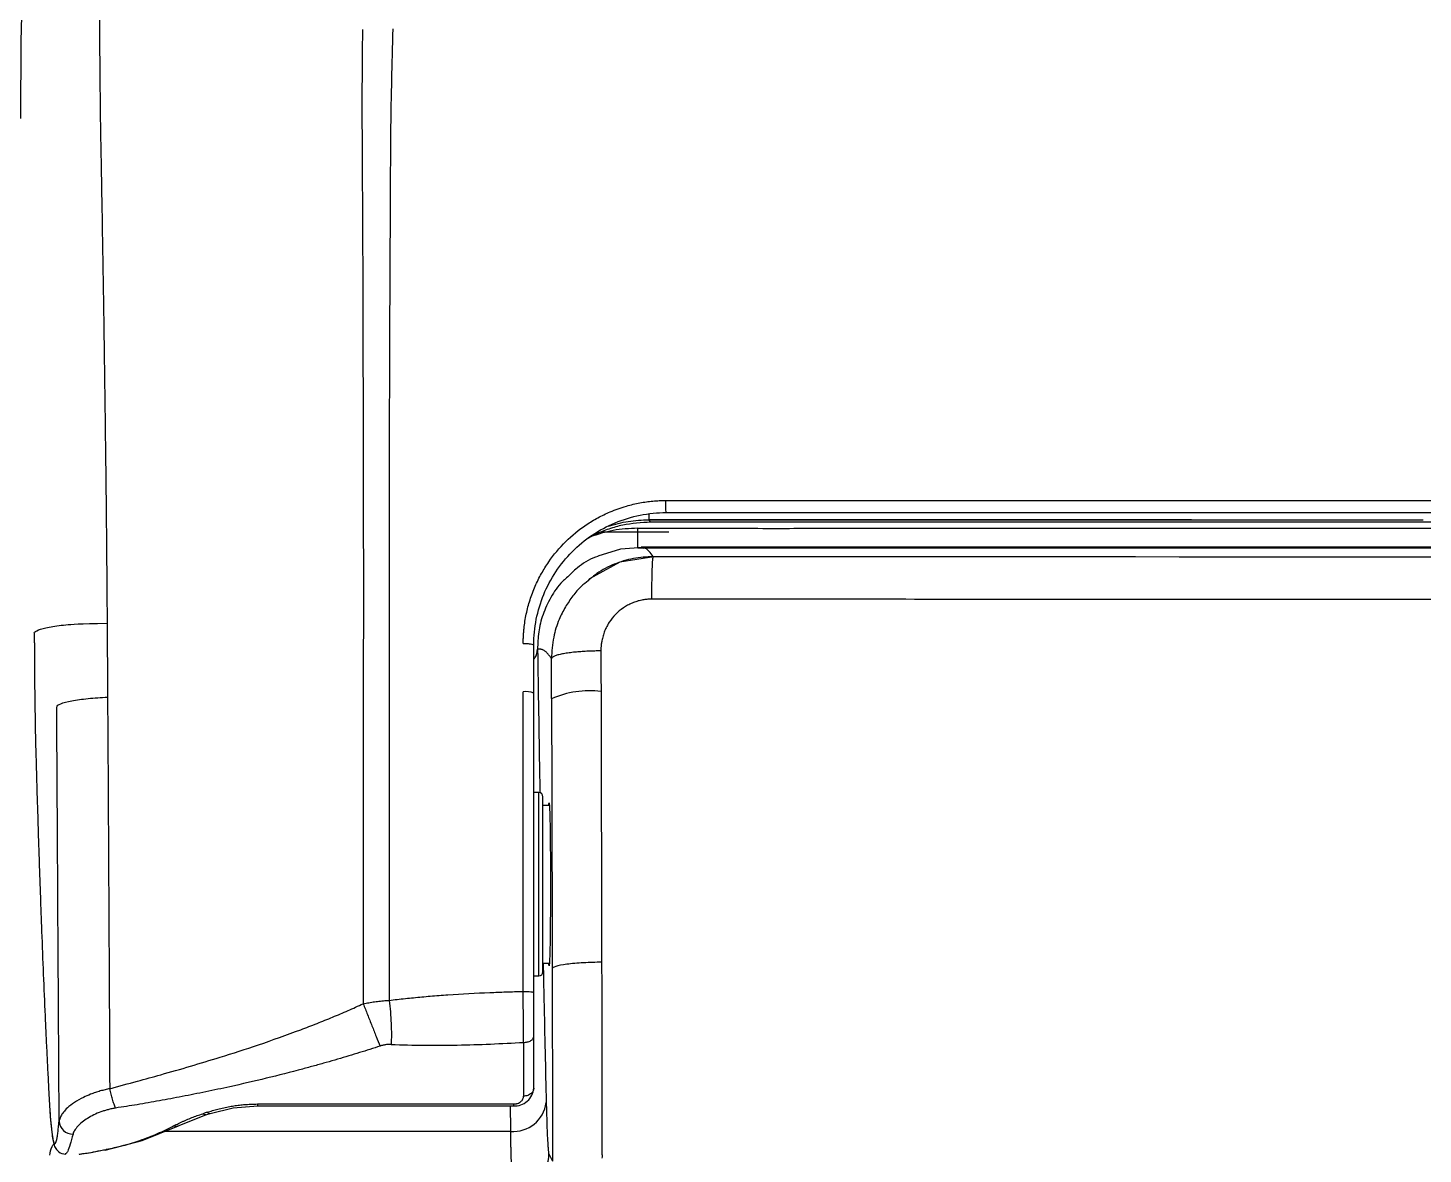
# Model space of a CAD drawing. Header units: inches. Extents: x 5877 to 13759, y 12099 to 29642.
# Drawn here: x 8019.5 to 8156.4, y 21762.9 to 21873.5 of the extents above; entities that cross this region are included whole.
import ezdxf

# ---------------------------------------------------------------- set-up
doc = ezdxf.new("R2010")
doc.units = ezdxf.units.IN
doc.header["$MEASUREMENT"] = 0
doc.layers.add('A-FUR2', color=6, linetype='Continuous')

msp = doc.modelspace()

# ---------------------------------------------------------------- linework, layer by layer
at = {"layer": 'A-FUR2', "color": 0}
for p, q in [((8080.43, 21825.23), (8088.54, 21825.23)), ((8080.62, 21824.98), (8080.43, 21825.22)), ((8356.64, 21824.98), (8080.62, 21824.98)), ((8088.54, 21825.23), (8095.78, 21825.23)), ((8095.78, 21825.23), (8102.17, 21825.23)), ((8102.17, 21825.23), (8107.7, 21825.23)), ((8107.7, 21825.23), (8112.37, 21825.23)), ((8112.37, 21825.23), (8116.26, 21825.23)), ((8116.26, 21825.23), (8120.03, 21825.23)), ((8120.03, 21825.23), (8124.51, 21825.23)), ((8124.51, 21825.23), (8129.05, 21825.23)), ((8129.05, 21825.23), (8133.7, 21825.23)), ((8133.7, 21825.23), (8139.09, 21825.22)), ((8139.09, 21825.22), (8142.02, 21825.22)), ((8082.38, 21823.99), (8075.75, 21823.99)), ((8077.64, 21822.32), (8075.43, 21821.63)), ((8080.93, 21821.57), (8077.59, 21821.05)), ((8079.87, 21822.48), (8077.64, 21822.32)), ((8357.59, 21822.52), (8079.67, 21822.52)), ((8077.59, 21821.05), (8074.61, 21819.4)), ((8074.61, 21819.4), (8074.45, 21819.23)), ((8068.1, 21778.9), (8068.1, 21808.33)), ((8069.63, 21798.42), (8069.13, 21798.42)), ((8069.63, 21780.42), (8069.63, 21798.42)), ((8070.65, 21797.17), (8070.03, 21797.17)), ((8070.03, 21781.67), (8070.65, 21781.67)), ((8069.13, 21780.42), (8069.63, 21780.42)), ((8068.13, 21773.89), (8068.13, 21768.62)), ((8021.51, 21768.83), (8021.65, 21766.6)), ((8021.65, 21766.6), (8021.8, 21765.08)), ((8034.21, 21765.69), (8036.94, 21766.78)), ((8036.92, 21766.78), (8037.36, 21766.92)), ((8037.34, 21766.91), (8039.6, 21767.46)), ((8039.6, 21767.46), (8042.02, 21767.65)), ((8041.98, 21767.65), (8067.13, 21767.65)), ((8041.99, 21767.84), (8067.13, 21767.84)), ((8030.68, 21764.24), (8034.25, 21765.71)), ((8021.8, 21765.08), (8021.93, 21764.19)), ((8021.93, 21764.19), (8022.07, 21763.68)), ((8027.03, 21763.32), (8030.68, 21764.24)), ((8066.86, 21765.15), (8032.89, 21765.15)), ((8022.07, 21763.68), (8022.25, 21763.36)), ((8022.25, 21763.36), (8022.48, 21763.14)), ((8022.48, 21763.14), (8022.62, 21763.05)), ((8022.62, 21763.05), (8022.79, 21762.98)), ((8022.79, 21762.98), (8023.17, 21762.92)), ((8024.85, 21762.98), (8025.68, 21763.08)), ((8025.68, 21763.08), (8026.75, 21763.3)), ((8070.61, 21762.93), (8070.97, 21762.22))]:
    msp.add_line(p, q, dxfattribs=at)
for centre, radius, start, end in [((8697.61, 21863.15), 678.89, 173.05905, 179.87565), ((8068.36, 21806.4), 1.95, 66.6923, 97.595), ((8074.62, 21799.01), 9.41, 83.216, 113.436), ((8069.63, 21798.02), 0.4, 0, 90), ((8069.63, 21780.82), 0.4, 270, 0), ((8067.25, 21769.53), 1.88, 266.2637, 356.5599), ((8067.12, 21768.4), 3.26, 265.3002, 352.6543), ((8023.89, 21766.24), 1.37, 184.4172, 269.9158), ((8067.11, 21762.94), 3.5, 270.0277, 359.9462)]:
    msp.add_arc(centre, radius, start, end, dxfattribs=at)
for points, knots in [([(8026.49, 21876.77), (8026.49, 21876.43, 0), (8026.49, 21875.69, 0), (8026.49, 21874.47, 0), (8026.5, 21872.84, 0), (8026.5, 21871.11, 0), (8026.52, 21868.98, 0), (8026.54, 21866.72, 0), (8026.57, 21864.11, 0), (8026.6, 21862.38, 0), (8026.62, 21861.51, 0)], [0, 0, 0, 0, 0.066399, 0.146847, 0.241592, 0.389763, 0.488392, 0.661022, 0.832112, 1, 1, 1, 1]), ([(8052.31, 21873.35), (8052.3, 21872.81, 0), (8052.29, 21871.72, 0), (8052.28, 21870.03, 0), (8052.26, 21868.24, 0), (8052.26, 21866.13, 0), (8052.26, 21863.83, 0), (8052.27, 21861.51, 0), (8052.28, 21860.08, 0), (8052.28, 21859.42, 0)], [0, 0, 0, 0, 0.115256, 0.237136, 0.365639, 0.500714, 0.692783, 0.85922, 1, 1, 1, 1]), ([(8055.28, 21873.44), (8055.27, 21872.86, 0), (8055.24, 21871.71, 0), (8055.18, 21869.4, 0), (8055.11, 21866.51, 0), (8055.07, 21863.7, 0), (8055.05, 21861.37, 0), (8055.05, 21860.21, 0), (8055.04, 21859.53, 0)], [0, 0, 0, 0, 0.1251634, 0.2502148, 0.500072, 0.7498912, 0.8554943, 1, 1, 1, 1]), ([(8026.62, 21861.51), (8026.63, 21860.94, 0), (8026.65, 21859.8, 0), (8026.72, 21856, 0), (8026.75, 21854.33, 0), (8026.77, 21852.7, 0), (8026.8, 21851.09, 0), (8026.83, 21849.51, 0), (8026.85, 21847.96, 0), (8026.88, 21846.43, 0), (8026.9, 21844.94, 0), (8026.92, 21843.47, 0), (8026.94, 21842.03, 0), (8026.96, 21840.62, 0), (8026.98, 21839.24, 0), (8027, 21837.88, 0), (8027.02, 21836.55, 0), (8027.03, 21835.24, 0), (8027.06, 21833.3, 0), (8027.09, 21830.7, 0), (8027.13, 21827.44, 0), (8027.16, 21824.18, 0), (8027.19, 21820.92, 0), (8027.22, 21817.65, 0), (8027.24, 21814.38, 0), (8027.26, 21811.09, 0), (8027.28, 21808.9, 0), (8027.28, 21807.8, 0)], [0, 0, 0, 0, 0.034257, 0.067836, 0.100753, 0.133019, 0.16465, 0.195657, 0.226052, 0.255845, 0.285046, 0.313665, 0.341711, 0.369191, 0.396114, 0.422486, 0.448313, 0.473602, 0.498358, 0.561362, 0.624176, 0.686853, 0.749446, 0.812006, 0.874584, 0.937232, 1, 1, 1, 1]), ([(8052.28, 21859.42), (8052.31, 21855.22, 0), (8052.33, 21851, 0), (8052.36, 21842.54, 0), (8052.36, 21838.28, 0), (8052.38, 21829.75, 0), (8052.39, 21825.46, 0), (8052.4, 21816.87, 0), (8052.39, 21812.57, 0), (8052.39, 21808.24, 0)], [0, 0, 0, 0, 0.25, 0.25, 0.5, 0.5, 0.75, 0.75, 1, 1, 1, 1]), ([(8055.04, 21859.53), (8055.04, 21858.91, 0), (8055.03, 21857.49, 0), (8055.02, 21855.09, 0), (8055.01, 21852.17, 0), (8054.99, 21849.22, 0), (8054.98, 21846.56, 0), (8054.97, 21843.72, 0), (8054.96, 21840.7, 0), (8054.94, 21835.95, 0), (8054.94, 21831.53, 0), (8054.93, 21826.7, 0), (8054.93, 21823.15, 0), (8054.93, 21819.3, 0), (8054.92, 21815.5, 0), (8054.92, 21811.77, 0), (8054.92, 21809.33, 0), (8054.92, 21808.27, 0)], [0, 0, 0, 0, 0.0371371, 0.0845204, 0.1421498, 0.2100253, 0.2588964, 0.2985538, 0.377454, 0.4361653, 0.5771378, 0.6356695, 0.7181139, 0.783845, 0.85908, 0.9386751, 1, 1, 1, 1]), ([(8068.1, 21813.07), (8068.1, 21813.2, 0), (8068.1, 21813.44, 0), (8068.11, 21813.81, 0), (8068.14, 21814.17, 0), (8068.18, 21814.66, 0), (8068.26, 21815.25, 0), (8068.43, 21816.19, 0), (8068.74, 21817.35, 0), (8069.24, 21818.68, 0), (8069.86, 21819.93, 0), (8070.8, 21821.44, 0), (8072.21, 21823.12, 0), (8073.91, 21824.52, 0), (8075.41, 21825.43, 0), (8076.47, 21825.94, 0), (8077.41, 21826.3, 0), (8078.17, 21826.55, 0), (8078.88, 21826.74, 0), (8079.54, 21826.88, 0), (8080.18, 21826.98, 0), (8080.82, 21827.05, 0), (8081.46, 21827.1, 0), (8081.88, 21827.11, 0), (8082.1, 21827.11, 0)], [0, 0, 0, 0, 0.016779, 0.0335448, 0.0503087, 0.0670817, 0.1002092, 0.1329445, 0.1980347, 0.2639917, 0.327346, 0.3884425, 0.5071814, 0.6249355, 0.6852107, 0.7459184, 0.7842405, 0.8224857, 0.8535738, 0.8842677, 0.91303, 0.9418636, 0.9708325, 1, 1, 1, 1]), ([(8082.1, 21827.11), (8084.48, 21827.11, 0), (8089.25, 21827.11, 0), (8096.41, 21827.11, 0), (8103.57, 21827.11, 0), (8110.73, 21827.11, 0), (8117.9, 21827.11, 0), (8125.07, 21827.11, 0), (8132.25, 21827.11, 0), (8139.42, 21827.11, 0), (8146.61, 21827.11, 0), (8153.79, 21827.11, 0), (8160.98, 21827.11, 0), (8168.18, 21827.11, 0), (8175.37, 21827.11, 0), (8182.57, 21827.11, 0), (8189.78, 21827.11, 0), (8196.98, 21827.11, 0), (8204.2, 21827.11, 0), (8211.41, 21827.11, 0), (8220.79, 21827.11, 0), (8232.33, 21827.11, 0), (8246.03, 21827.11, 0), (8259.72, 21827.11, 0), (8273.39, 21827.11, 0), (8287.05, 21827.11, 0), (8300.7, 21827.11, 0), (8314.33, 21827.11, 0), (8327.95, 21827.11, 0), (8341.56, 21827.11, 0), (8350.62, 21827.11, 0), (8355.15, 21827.11, 0)], [0, 0, 0, 0, 0.0262, 0.052412, 0.078638, 0.104876, 0.131127, 0.157392, 0.183669, 0.209959, 0.236261, 0.262577, 0.288906, 0.315247, 0.341602, 0.367969, 0.394349, 0.420742, 0.447148, 0.473567, 0.499999, 0.550207, 0.600369, 0.650485, 0.700554, 0.750577, 0.800554, 0.850485, 0.900369, 0.950208, 1, 1, 1, 1]), ([(8082.13, 21825.92), (8082.12, 21825.92, 0), (8082.12, 21825.96, 0), (8082.11, 21826.09, 0), (8082.11, 21826.19, 0), (8082.1, 21826.38, 0), (8082.1, 21826.5, 0), (8082.1, 21826.79, 0), (8082.1, 21826.95, 0), (8082.1, 21827.11, 0)], [0, 0, 0, 0, 0.25, 0.25, 0.5, 0.5, 0.75, 0.75, 1, 1, 1, 1]), ([(8069.13, 21812.92), (8069.13, 21813.76, 0), (8069.21, 21814.61, 0), (8069.54, 21816.27, 0), (8069.78, 21817.08, 0), (8070.75, 21819.43, 0), (8071.7, 21820.87, 0), (8074.1, 21823.29, 0), (8075.54, 21824.26, 0), (8077.91, 21825.25, 0), (8078.73, 21825.5, 0), (8080.41, 21825.83, 0), (8081.27, 21825.92, 0), (8082.13, 21825.92, 0)], [0, 0, 0, 0, 0.125, 0.125, 0.25, 0.25, 0.5, 0.5, 0.75, 0.75, 0.875, 0.875, 1, 1, 1, 1]), ([(8080.44, 21825.75), (8080.44, 21825.7, 0), (8080.43, 21825.5, 0), (8080.43, 21825.29, 0), (8080.43, 21825.25, 0), (8080.43, 21825.22, 0)], [0, 0, 0, 0, 0.143743, 0.570468, 1, 1, 1, 1]), ([(8080.62, 21824.98), (8079.69, 21824.92, 0), (8078.27, 21824.84, 0), (8076.49, 21824.32, 0), (8075.28, 21823.84, 0), (8074.58, 21823.45, 0), (8074.28, 21823.28, 0)], [0, 0, 0, 0, 0.4068771, 0.6172451, 0.8339131, 1, 1, 1, 1]), ([(8079.33, 21824.38), (8078.52, 21824.34, 0), (8076.91, 21824.27, 0), (8075.41, 21823.78, 0), (8074.67, 21823.54, 0)], [0, 0, 0, 0, 0.502872, 1, 1, 1, 1]), ([(8076.46, 21824.59), (8077.1, 21824.77, 0), (8078.36, 21825.13, 0), (8079.74, 21825.19, 0), (8080.43, 21825.22, 0)], [0, 0, 0, 0, 0.506638, 1, 1, 1, 1]), ([(8079.33, 21824.38), (8079.72, 21824.38, 0), (8080.58, 21824.39, 0), (8081.97, 21824.39, 0), (8083.56, 21824.39, 0), (8085.45, 21824.39, 0), (8088.16, 21824.38, 0), (8092.61, 21824.37, 0), (8098.62, 21824.38, 0), (8111.78, 21824.38, 0), (8125.64, 21824.38, 0), (8153.11, 21824.38, 0), (8188.04, 21824.38, 0), (8232.16, 21824.38, 0), (8272.54, 21824.38, 0), (8301.49, 21824.38, 0), (8322.74, 21824.38, 0), (8333.69, 21824.38, 0), (8342.03, 21824.38, 0), (8346.67, 21824.38, 0), (8350.33, 21824.38, 0), (8353.04, 21824.39, 0), (8355.62, 21824.39, 0), (8357.25, 21824.39, 0), (8357.93, 21824.38, 0)], [0, 0, 0, 0, 0.004277, 0.00926, 0.014948, 0.021342, 0.029684, 0.04411, 0.069247, 0.094386, 0.185853, 0.218476, 0.390216, 0.561956, 0.693497, 0.825038, 0.87369, 0.922341, 0.942955, 0.963568, 0.972218, 0.982372, 0.992751, 1, 1, 1, 1]), ([(8079.33, 21822.44), (8079.33, 21822.44, 0), (8079.33, 21822.44, 0), (8079.33, 21822.45, 0), (8079.33, 21822.48, 0), (8079.33, 21822.51, 0), (8079.33, 21822.56, 0), (8079.33, 21822.61, 0), (8079.33, 21822.68, 0), (8079.33, 21822.76, 0), (8079.33, 21822.84, 0), (8079.33, 21822.94, 0), (8079.33, 21823.05, 0), (8079.33, 21823.17, 0), (8079.33, 21823.29, 0), (8079.33, 21823.43, 0), (8079.33, 21823.57, 0), (8079.33, 21823.72, 0), (8079.33, 21823.87, 0), (8079.33, 21824.04, 0), (8079.33, 21824.21, 0), (8079.33, 21824.32, 0), (8079.33, 21824.38, 0)], [0, 0, 0, 0, 0.048465, 0.097392, 0.146738, 0.196457, 0.2465, 0.296818, 0.347359, 0.398069, 0.448894, 0.49978, 0.55067, 0.601509, 0.652242, 0.702815, 0.753174, 0.803266, 0.853043, 0.902454, 0.951455, 1, 1, 1, 1]), ([(8080.43, 21825.22), (8081.74, 21825.22, 0), (8084.79, 21825.22, 0), (8090.94, 21825.22, 0), (8102.05, 21825.22, 0), (8117.8, 21825.21, 0), (8133.72, 21825.21, 0), (8145.1, 21825.2, 0), (8151.63, 21825.2, 0), (8154.91, 21825.2, 0), (8156.45, 21825.2, 0)], [0, 0, 0, 0, 0.051755, 0.120639, 0.242509, 0.489917, 0.742367, 0.870539, 0.939121, 1, 1, 1, 1]), ([(8075.44, 21821.62), (8075.35, 21821.6, 0), (8074.57, 21821.35, 0), (8073.48, 21820.62, 0), (8072.68, 21819.84, 0), (8072.33, 21819.5, 0)], [0, 0, 0, 0, 0.063528, 0.593535, 1, 1, 1, 1]), ([(8080.85, 21821.59), (8080.2, 21821.56, 0), (8078.89, 21821.49, 0), (8077.02, 21820.89, 0), (8075.51, 21820.14, 0), (8074.75, 21819.47, 0), (8074.47, 21819.22, 0)], [0, 0, 0, 0, 0.280972, 0.562701, 0.839099, 1, 1, 1, 1]), ([(8080.85, 21821.59), (8080.6, 21821.96, 0), (8080.27, 21822.44, 0), (8079.94, 21822.42, 0), (8079.87, 21822.41, 0)], [0, 0, 0, 0, 0.778923, 1, 1, 1, 1]), ([(8080.71, 21817.42), (8080.72, 21817.95, 0), (8080.73, 21819.05, 0), (8080.76, 21820.41, 0), (8080.8, 21821.32, 0), (8080.83, 21821.46, 0), (8080.84, 21821.52, 0)], [0, 0, 0, 0, 0.252028, 0.523317, 0.798546, 1, 1, 1, 1]), ([(8072.33, 21819.5), (8072.2, 21819.39, 0), (8071.55, 21818.82, 0), (8070.76, 21817.58, 0), (8069.97, 21815.89, 0), (8069.55, 21814.18, 0), (8069.52, 21813.06, 0), (8069.5, 21812.5, 0)], [0, 0, 0, 0, 0.057482, 0.28479, 0.518682, 0.758029, 1, 1, 1, 1]), ([(8074.47, 21819.22), (8074.24, 21819.05, 0), (8073.68, 21818.61, 0), (8072.94, 21817.73, 0), (8072.2, 21816.65, 0), (8071.53, 21815.3, 0), (8070.98, 21813.61, 0), (8070.91, 21812.29, 0), (8070.86, 21811.58, 0)], [0, 0, 0, 0, 0.099824, 0.242002, 0.391807, 0.549224, 0.756138, 1, 1, 1, 1]), ([(8080.71, 21817.42), (8080.65, 21817.42, 0), (8080.51, 21817.42, 0), (8080.32, 21817.41, 0), (8080.12, 21817.39, 0), (8079.92, 21817.36, 0), (8079.63, 21817.31, 0), (8079.25, 21817.21, 0), (8078.79, 21817.04, 0), (8078.34, 21816.82, 0), (8077.78, 21816.48, 0), (8077.14, 21815.95, 0), (8076.62, 21815.3, 0), (8076.29, 21814.73, 0), (8076.08, 21814.28, 0), (8075.92, 21813.81, 0), (8075.82, 21813.38, 0), (8075.76, 21813, 0), (8075.72, 21812.67, 0), (8075.72, 21812.45, 0), (8075.72, 21812.34, 0)], [0, 0, 0, 0, 0.024948, 0.049791, 0.07457, 0.099325, 0.124097, 0.186083, 0.248228, 0.310324, 0.372605, 0.4972, 0.622232, 0.684939, 0.747839, 0.81074, 0.873794, 0.915845, 0.957857, 1, 1, 1, 1]), ([(8356.54, 21817.42), (8354.13, 21817.42, 0), (8349.3, 21817.42, 0), (8342.06, 21817.41, 0), (8334.82, 21817.4, 0), (8327.58, 21817.4, 0), (8320.33, 21817.39, 0), (8313.08, 21817.39, 0), (8305.83, 21817.39, 0), (8298.57, 21817.38, 0), (8291.32, 21817.38, 0), (8284.06, 21817.38, 0), (8276.8, 21817.37, 0), (8269.53, 21817.37, 0), (8262.27, 21817.37, 0), (8255, 21817.37, 0), (8247.73, 21817.37, 0), (8240.46, 21817.36, 0), (8233.18, 21817.36, 0), (8225.91, 21817.36, 0), (8216.44, 21817.36, 0), (8204.8, 21817.36, 0), (8190.98, 21817.37, 0), (8177.17, 21817.37, 0), (8163.37, 21817.37, 0), (8149.57, 21817.38, 0), (8135.78, 21817.38, 0), (8122, 21817.39, 0), (8108.23, 21817.4, 0), (8094.47, 21817.41, 0), (8085.3, 21817.42, 0), (8080.71, 21817.42, 0)], [0, 0, 0, 0, 0.026247, 0.052502, 0.078764, 0.105034, 0.131312, 0.157597, 0.18389, 0.210191, 0.236499, 0.262814, 0.289138, 0.315469, 0.341808, 0.368154, 0.394508, 0.420869, 0.447239, 0.473616, 0.5, 0.550122, 0.600218, 0.650286, 0.700326, 0.75034, 0.800326, 0.850285, 0.900217, 0.950122, 1, 1, 1, 1]), ([(8020.08, 21814.1), (8020.11, 21814.19, 0), (8020.24, 21814.3, 0), (8020.73, 21814.49, 0), (8021.1, 21814.59, 0), (8022.01, 21814.76, 0), (8022.57, 21814.84, 0), (8023.78, 21814.96, 0), (8024.43, 21815.01, 0), (8027.24, 21815.06, 0)], [0, 0, 0, 0, 0.25, 0.25, 0.5, 0.5, 0.75, 0.75, 1, 1, 1, 1]), ([(8020.08, 21814.1), (8020.08, 21813.96, 0), (8020.08, 21813.7, 0), (8020.09, 21813.29, 0), (8020.09, 21812.9, 0), (8020.09, 21812.5, 0), (8020.09, 21812.1, 0), (8020.09, 21811.71, 0), (8020.1, 21811.31, 0), (8020.1, 21810.53, 0), (8020.11, 21809.37, 0), (8020.13, 21807.88, 0), (8020.15, 21806.44, 0), (8020.17, 21805.29, 0), (8020.18, 21804.42, 0), (8020.2, 21803.78, 0), (8020.21, 21803.17, 0), (8020.22, 21802.78, 0), (8020.23, 21802.58, 0)], [0, 0, 0, 0, 0.0313114, 0.0625792, 0.0938174, 0.1250403, 0.1562618, 0.1874961, 0.2187574, 0.2500598, 0.3750944, 0.5001646, 0.6253263, 0.7505442, 0.8129374, 0.8752363, 0.9375532, 1, 1, 1, 1]), ([(8068.1, 21813.07), (8068.24, 21813.07, 0), (8068.38, 21813.07, 0), (8068.57, 21813.06, 0), (8068.62, 21813.05, 0), (8068.72, 21813.04, 0), (8068.77, 21813.04, 0), (8068.9, 21813.02, 0), (8068.98, 21813, 0), (8069.09, 21812.96, 0), (8069.13, 21812.94, 0), (8069.13, 21812.92, 0)], [0, 0, 0, 0, 0.25, 0.25, 0.375, 0.375, 0.5, 0.5, 0.75, 0.75, 1, 1, 1, 1]), ([(8069.13, 21811.51), (8069.17, 21811.56, 0), (8069.42, 21811.86, 0), (8069.47, 21812.21, 0), (8069.5, 21812.5, 0)], [0, 0, 0, 0, 0.161156, 1, 1, 1, 1]), ([(8070.86, 21811.58), (8070.83, 21811.63, 0), (8070.77, 21811.72, 0), (8070.68, 21811.84, 0), (8070.59, 21811.96, 0), (8070.5, 21812.06, 0), (8070.41, 21812.16, 0), (8070.32, 21812.24, 0), (8070.23, 21812.31, 0), (8070.14, 21812.37, 0), (8070.05, 21812.43, 0), (8069.96, 21812.46, 0), (8069.87, 21812.49, 0), (8069.78, 21812.51, 0), (8069.68, 21812.52, 0), (8069.59, 21812.52, 0), (8069.53, 21812.5, 0), (8069.5, 21812.5, 0)], [0, 0, 0, 0, 0.066671, 0.13334, 0.200008, 0.266674, 0.333339, 0.400004, 0.466668, 0.533332, 0.599996, 0.666661, 0.733326, 0.799992, 0.86666, 0.933329, 1, 1, 1, 1]), ([(8069.5, 21812.5), (8069.57, 21808.36, 0), (8069.64, 21803.54, 0), (8069.72, 21799.1, 0), (8069.73, 21798.47, 0)], [0, 0, 0, 0, 0.858549, 1, 1, 1, 1]), ([(8075.72, 21812.34), (8075.64, 21812.34, 0), (8075.49, 21812.33, 0), (8075.24, 21812.33, 0), (8074.99, 21812.32, 0), (8074.73, 21812.31, 0), (8074.46, 21812.3, 0), (8074.18, 21812.29, 0), (8073.89, 21812.27, 0), (8073.6, 21812.25, 0), (8073.31, 21812.22, 0), (8073.01, 21812.2, 0), (8072.73, 21812.16, 0), (8072.45, 21812.12, 0), (8072.18, 21812.08, 0), (8071.93, 21812.04, 0), (8071.7, 21811.99, 0), (8071.49, 21811.94, 0), (8071.31, 21811.88, 0), (8071.15, 21811.82, 0), (8071.03, 21811.76, 0), (8070.94, 21811.7, 0), (8070.88, 21811.64, 0), (8070.87, 21811.6, 0), (8070.86, 21811.58, 0)], [0, 0, 0, 0, 0.030182, 0.062004, 0.095501, 0.130701, 0.167623, 0.206275, 0.246652, 0.288734, 0.332484, 0.377846, 0.424745, 0.473081, 0.522735, 0.573565, 0.62541, 0.678087, 0.731399, 0.785138, 0.839086, 0.893024, 0.946732, 1, 1, 1, 1]), ([(8070.87, 21807.65), (8070.87, 21808.31, 0), (8070.87, 21809.62, 0), (8070.87, 21810.92, 0), (8070.86, 21811.58, 0)], [0, 0, 0, 0, 0.49989, 1, 1, 1, 1]), ([(8022.29, 21806.85), (8022.32, 21806.95, 0), (8022.45, 21807.05, 0), (8022.94, 21807.25, 0), (8023.3, 21807.35, 0), (8024.22, 21807.52, 0), (8024.77, 21807.6, 0), (8025.98, 21807.72, 0), (8026.63, 21807.77, 0), (8027.28, 21807.8, 0)], [0, 0, 0, 0, 0.25, 0.25, 0.5, 0.5, 0.75, 0.75, 1, 1, 1, 1]), ([(8052.39, 21808.24), (8052.39, 21803.15, 0), (8052.39, 21798.06, 0), (8052.39, 21787.88, 0), (8052.38, 21782.78, 0), (8052.38, 21777.68, 0)], [0, 0, 0, 0, 0.5, 0.5, 1, 1, 1, 1]), ([(8054.92, 21808.27), (8054.92, 21807.31, 0), (8054.92, 21804.79, 0), (8054.92, 21799.75, 0), (8054.92, 21793.66, 0), (8054.93, 21787.28, 0), (8054.93, 21782.24, 0), (8054.93, 21779.21, 0), (8054.93, 21778.01, 0)], [0, 0, 0, 0, 0.095327, 0.249999, 0.500003, 0.700006, 0.881614, 1, 1, 1, 1]), ([(8069.13, 21778.78), (8069.13, 21783.92, 0), (8069.13, 21788.35, 0), (8069.13, 21798.63, 0), (8069.13, 21803.06, 0), (8069.13, 21808.19, 0)], [0, 0, 0, 0, 0.5, 0.5, 1, 1, 1, 1]), ([(8075.73, 21808.36), (8075.73, 21806.95, 0), (8075.74, 21804.09, 0), (8075.75, 21799.76, 0), (8075.76, 21795.36, 0), (8075.77, 21790.89, 0), (8075.78, 21786.35, 0), (8075.79, 21783.3, 0), (8075.79, 21781.76, 0)], [0, 0, 0, 0, 0.1599723, 0.3226224, 0.4879502, 0.6559557, 0.826639, 1, 1, 1, 1]), ([(8022.53, 21766.14), (8022.52, 21767.51, 0), (8022.5, 21770.26, 0), (8022.48, 21774.36, 0), (8022.46, 21778.44, 0), (8022.43, 21782.49, 0), (8022.4, 21787.44, 0), (8022.37, 21793.3, 0), (8022.33, 21800.08, 0), (8022.3, 21804.59, 0), (8022.29, 21806.85, 0)], [0, 0, 0, 0, 0.101267, 0.20194, 0.302021, 0.401509, 0.500404, 0.6669, 0.833431, 1, 1, 1, 1]), ([(8020.23, 21802.58), (8020.24, 21802.17, 0), (8020.26, 21801.34, 0), (8020.3, 21800.11, 0), (8020.33, 21798.89, 0), (8020.37, 21797.67, 0), (8020.41, 21796.47, 0), (8020.44, 21795.26, 0), (8020.48, 21794.07, 0), (8020.52, 21792.88, 0), (8020.56, 21791.7, 0), (8020.6, 21790.53, 0), (8020.64, 21789.37, 0), (8020.68, 21788.21, 0), (8020.72, 21787.06, 0), (8020.76, 21785.92, 0), (8020.84, 21783.74, 0), (8020.97, 21780.57, 0), (8021.11, 21777.19, 0), (8021.23, 21774.55, 0), (8021.33, 21772.62, 0), (8021.42, 21770.69, 0), (8021.49, 21769.43, 0), (8021.52, 21768.79, 0)], [0, 0, 0, 0, 0.033456, 0.066904, 0.100345, 0.133781, 0.167212, 0.20064, 0.234065, 0.267489, 0.300914, 0.334339, 0.367767, 0.401199, 0.434635, 0.468076, 0.501525, 0.627068, 0.752758, 0.813714, 0.875236, 0.937328, 1, 1, 1, 1]), ([(8070.03, 21780.82), (8070.03, 21780.82), (8070.03, 21781.72, 0), (8070.03, 21784.95, 0), (8070.03, 21787.14, 0), (8070.03, 21791.7, 0), (8070.03, 21793.89, 0), (8070.03, 21797.11, 0), (8070.03, 21798.02, 0), (8070.03, 21798.02, 0)], [0, 0, 0, 0, 0.25, 0.25, 0.5, 0.5, 0.75, 0.75, 1, 1, 1, 1]), ([(8070.63, 21797.42), (8070.63, 21797.42, 0), (8070.63, 21797.42, 0), (8070.64, 21797.4, 0), (8070.64, 21797.37, 0), (8070.65, 21797.33, 0), (8070.66, 21797.26, 0), (8070.67, 21797.12, 0), (8070.68, 21796.87, 0), (8070.69, 21796.53, 0), (8070.71, 21795.98, 0), (8070.73, 21795.12, 0), (8070.74, 21794.04, 0), (8070.75, 21793.1, 0), (8070.76, 21792.16, 0), (8070.77, 21790.93, 0), (8070.77, 21789.42, 0), (8070.77, 21787.91, 0), (8070.76, 21786.68, 0), (8070.75, 21785.74, 0), (8070.74, 21784.8, 0), (8070.73, 21783.72, 0), (8070.71, 21782.85, 0), (8070.69, 21782.3, 0), (8070.68, 21781.97, 0), (8070.67, 21781.72, 0), (8070.65, 21781.56, 0), (8070.64, 21781.47, 0), (8070.64, 21781.43, 0), (8070.63, 21781.42, 0), (8070.63, 21781.42, 0)], [0, 0, 0, 0, 0.01163, 0.023266, 0.034924, 0.046619, 0.058367, 0.089327, 0.120094, 0.152147, 0.184461, 0.250093, 0.315858, 0.348115, 0.380046, 0.439585, 0.500003, 0.560401, 0.61996, 0.65187, 0.684148, 0.749913, 0.815544, 0.847838, 0.879912, 0.910657, 0.941638, 0.961177, 0.980607, 1, 1, 1, 1]), ([(8070.05, 21781.67), (8070.08, 21780.46, 0), (8070.17, 21775.62, 0), (8070.28, 21771.25, 0), (8070.35, 21767.98, 0)], [0, 0, 0, 0, 0.249729, 1, 1, 1, 1]), ([(8075.79, 21781.76), (8075.22, 21781.76, 0), (8074.6, 21781.74, 0), (8073.42, 21781.67, 0), (8072.85, 21781.62, 0), (8071.91, 21781.5, 0), (8071.54, 21781.42, 0), (8071.06, 21781.27, 0), (8070.95, 21781.19, 0), (8070.94, 21781.12, 0)], [0, 0, 0, 0, 0.25, 0.25, 0.5, 0.5, 0.75, 0.75, 1, 1, 1, 1]), ([(8075.79, 21781.76), (8075.79, 21781.19, 0), (8075.8, 21780.03, 0), (8075.8, 21778.23, 0), (8075.8, 21776.34, 0), (8075.81, 21774.35, 0), (8075.81, 21772.27, 0), (8075.81, 21770.32, 0), (8075.82, 21768.55, 0), (8075.82, 21767.24, 0), (8075.82, 21766.35, 0), (8075.82, 21765.83, 0), (8075.82, 21765.43, 0), (8075.82, 21764.99, 0), (8075.82, 21764.54, 0), (8075.82, 21764.09, 0), (8075.82, 21763.67, 0), (8075.82, 21763.24, 0), (8075.83, 21762.87, 0), (8075.83, 21762.61, 0), (8075.82, 21762.52, 0)], [0, 0, 0, 0, 0.088598, 0.182162, 0.280693, 0.384191, 0.492656, 0.606087, 0.687348, 0.768609, 0.810431, 0.825962, 0.849071, 0.872181, 0.895292, 0.918403, 0.941658, 0.960525, 0.985441, 1, 1, 1, 1]), ([(8070.94, 21781.12), (8070.94, 21780.57, 0), (8070.94, 21779.48, 0), (8070.94, 21777.85, 0), (8070.95, 21776.22, 0), (8070.95, 21774.59, 0), (8070.95, 21772.95, 0), (8070.96, 21771.31, 0), (8070.96, 21769.72, 0), (8070.96, 21767.79, 0), (8070.96, 21766.11, 0), (8070.97, 21764.64, 0), (8070.97, 21763.92, 0), (8070.97, 21763.36, 0), (8070.97, 21762.94, 0), (8070.97, 21762.56, 0), (8070.97, 21762.31, 0), (8070.97, 21762.22, 0)], [0, 0, 0, 0, 0.086585, 0.173169, 0.259753, 0.346338, 0.432922, 0.519506, 0.60609, 0.686092, 0.825965, 0.872184, 0.918408, 0.939882, 0.960527, 0.985442, 1, 1, 1, 1]), ([(8027.49, 21769.34), (8028.4, 21769.59, 0), (8030.07, 21770.04, 0), (8033.69, 21771.04, 0), (8037.65, 21772.2, 0), (8042.24, 21773.68, 0), (8045.41, 21774.81, 0), (8047.83, 21775.74, 0), (8049.38, 21776.37, 0), (8050.89, 21777.01, 0), (8051.89, 21777.46, 0), (8052.38, 21777.68, 0)], [0, 0, 0, 0, 0.1075046, 0.1984617, 0.4295833, 0.5800274, 0.748351, 0.8132989, 0.8759544, 0.9380993, 1, 1, 1, 1]), ([(8052.38, 21777.68), (8052.48, 21777.7, 0), (8052.66, 21777.74, 0), (8052.94, 21777.79, 0), (8053.22, 21777.84, 0), (8053.5, 21777.88, 0), (8053.79, 21777.92, 0), (8054.07, 21777.95, 0), (8054.36, 21777.98, 0), (8054.64, 21778, 0), (8054.83, 21778.01, 0), (8054.93, 21778.01, 0)], [0, 0, 0, 0, 0.112096, 0.224005, 0.335703, 0.447163, 0.558359, 0.669267, 0.779859, 0.890111, 1, 1, 1, 1]), ([(8052.38, 21777.68), (8052.52, 21777.34, 0), (8052.66, 21776.98, 0), (8052.95, 21776.25, 0), (8053.1, 21775.88, 0), (8053.38, 21775.16, 0), (8053.52, 21774.8, 0), (8053.79, 21774.13, 0), (8053.92, 21773.82, 0), (8054.04, 21773.53, 0)], [0, 0, 0, 0, 0.25, 0.25, 0.5, 0.5, 0.75, 0.75, 1, 1, 1, 1]), ([(8054.93, 21778.01), (8055.19, 21778.05, 0), (8055.72, 21778.11, 0), (8056.52, 21778.2, 0), (8057.6, 21778.31, 0), (8058.99, 21778.44, 0), (8061.49, 21778.63, 0), (8063.97, 21778.76, 0), (8066.43, 21778.85, 0), (8067.53, 21778.89, 0), (8068.1, 21778.9, 0)], [0, 0, 0, 0, 0.060622, 0.121443, 0.182466, 0.307332, 0.438979, 0.751537, 0.870198, 1, 1, 1, 1]), ([(8054.93, 21778.01), (8054.97, 21777.65, 0), (8055.01, 21777.27, 0), (8055.08, 21776.5, 0), (8055.1, 21776.12, 0), (8055.14, 21775.37, 0), (8055.15, 21775.01, 0), (8055.15, 21774.31, 0), (8055.14, 21773.99, 0), (8055.12, 21773.69, 0)], [0, 0, 0, 0, 0.25, 0.25, 0.5, 0.5, 0.75, 0.75, 1, 1, 1, 1]), ([(8068.1, 21778.9), (8068.37, 21778.9, 0), (8068.63, 21778.89, 0), (8069.02, 21778.84, 0), (8069.13, 21778.81, 0), (8069.13, 21778.78, 0)], [0, 0, 0, 0, 0.5, 0.5, 1, 1, 1, 1]), ([(8068.13, 21773.89), (8068.13, 21773.96, 0), (8068.13, 21774.1, 0), (8068.12, 21774.32, 0), (8068.12, 21774.54, 0), (8068.12, 21774.75, 0), (8068.12, 21774.96, 0), (8068.12, 21775.16, 0), (8068.12, 21775.36, 0), (8068.11, 21775.55, 0), (8068.11, 21775.73, 0), (8068.11, 21775.91, 0), (8068.11, 21776.07, 0), (8068.11, 21776.37, 0), (8068.11, 21776.79, 0), (8068.1, 21777.34, 0), (8068.1, 21777.88, 0), (8068.1, 21778.4, 0), (8068.1, 21778.74, 0), (8068.1, 21778.9, 0)], [0, 0, 0, 0, 0.050264, 0.099021, 0.146208, 0.191767, 0.235648, 0.277807, 0.318204, 0.356809, 0.393593, 0.428533, 0.461613, 0.492818, 0.60036, 0.705116, 0.806791, 0.905148, 1, 1, 1, 1]), ([(8069.13, 21774.47), (8069.13, 21775.09, 0), (8069.13, 21775.79, 0), (8069.13, 21777.26, 0), (8069.13, 21778.03, 0), (8069.13, 21778.78, 0)], [0, 0, 0, 0, 0.5, 0.5, 1, 1, 1, 1]), ([(8054.04, 21773.53), (8053.71, 21773.42, 0), (8053.03, 21773.2, 0), (8052.01, 21772.88, 0), (8050.95, 21772.55, 0), (8049.86, 21772.23, 0), (8048.75, 21771.91, 0), (8047.6, 21771.59, 0), (8045.64, 21771.06, 0), (8042.87, 21770.35, 0), (8039.69, 21769.62, 0), (8036.94, 21769.03, 0), (8034.63, 21768.57, 0), (8032.39, 21768.15, 0), (8030.21, 21767.77, 0), (8028.78, 21767.55, 0), (8028.07, 21767.44, 0)], [0, 0, 0, 0, 0.039136, 0.079376, 0.120721, 0.163171, 0.20673, 0.251398, 0.297177, 0.435181, 0.572937, 0.663735, 0.751831, 0.837234, 0.919953, 1, 1, 1, 1]), ([(8055.12, 21773.69), (8055.07, 21773.69, 0), (8054.97, 21773.69, 0), (8054.81, 21773.68, 0), (8054.66, 21773.67, 0), (8054.5, 21773.65, 0), (8054.35, 21773.61, 0), (8054.19, 21773.58, 0), (8054.09, 21773.54, 0), (8054.04, 21773.53, 0)], [0, 0, 0, 0, 0.138481, 0.277417, 0.417429, 0.559123, 0.703083, 0.849866, 1, 1, 1, 1]), ([(8055.12, 21773.69), (8057.28, 21773.6, 0), (8059.45, 21773.58, 0), (8063.79, 21773.67, 0), (8065.96, 21773.77, 0), (8068.13, 21773.89, 0)], [0, 0, 0, 0, 0.5, 0.5, 1, 1, 1, 1]), ([(8068.13, 21773.89), (8068.25, 21773.89, 0), (8068.37, 21773.9, 0), (8068.62, 21773.96, 0), (8068.74, 21774, 0), (8068.93, 21774.12, 0), (8069.01, 21774.19, 0), (8069.11, 21774.33, 0), (8069.13, 21774.41, 0), (8069.13, 21774.47, 0)], [0, 0, 0, 0, 0.25, 0.25, 0.5, 0.5, 0.75, 0.75, 1, 1, 1, 1]), ([(8027.49, 21769.34), (8027.42, 21769.33, 0), (8027.26, 21769.29, 0), (8027.03, 21769.24, 0), (8026.8, 21769.18, 0), (8026.56, 21769.12, 0), (8026.32, 21769.04, 0), (8026.08, 21768.97, 0), (8025.84, 21768.88, 0), (8025.44, 21768.73, 0), (8024.79, 21768.44, 0), (8024, 21767.99, 0), (8023.36, 21767.5, 0), (8023, 21767.11, 0), (8022.8, 21766.85, 0), (8022.69, 21766.65, 0), (8022.61, 21766.47, 0), (8022.55, 21766.3, 0), (8022.53, 21766.19, 0), (8022.53, 21766.14, 0)], [0, 0, 0, 0, 0.02671, 0.054326, 0.082847, 0.112271, 0.14259, 0.173796, 0.205877, 0.238823, 0.339761, 0.489458, 0.636141, 0.746777, 0.800715, 0.852979, 0.9036, 0.952605, 1, 1, 1, 1]), ([(8028.07, 21767.44), (8028.02, 21767.54, 0), (8027.97, 21767.68, 0), (8027.86, 21767.98, 0), (8027.81, 21768.14, 0), (8027.73, 21768.39, 0), (8027.71, 21768.47, 0), (8027.66, 21768.64, 0), (8027.64, 21768.72, 0), (8027.58, 21768.97, 0), (8027.53, 21769.16, 0), (8027.49, 21769.34, 0)], [0, 0, 0, 0, 0.25, 0.25, 0.5, 0.5, 0.625, 0.625, 0.75, 0.75, 1, 1, 1, 1]), ([(8069.13, 21769.4), (8069.13, 21769.36, 0), (8069.12, 21769.31, 0), (8069.1, 21769.22, 0), (8069.09, 21769.18, 0), (8069.03, 21769.05, 0), (8068.96, 21768.96, 0), (8068.78, 21768.8, 0), (8068.66, 21768.73, 0), (8068.4, 21768.64, 0), (8068.26, 21768.62, 0), (8068.13, 21768.62, 0)], [0, 0, 0, 0, 0.125, 0.125, 0.25, 0.25, 0.5, 0.5, 0.75, 0.75, 1, 1, 1, 1]), ([(8021.52, 21768.79), (8021.52, 21768.69, 0), (8021.53, 21768.48, 0), (8021.55, 21768.19, 0), (8021.57, 21767.91, 0), (8021.58, 21767.63, 0), (8021.6, 21767.36, 0), (8021.62, 21767.11, 0), (8021.64, 21766.86, 0), (8021.65, 21766.62, 0), (8021.67, 21766.4, 0), (8021.69, 21766.18, 0), (8021.71, 21765.97, 0), (8021.73, 21765.77, 0), (8021.76, 21765.44, 0), (8021.81, 21765.02, 0), (8021.87, 21764.58, 0), (8021.94, 21764.25, 0), (8022, 21764.03, 0), (8022.07, 21763.92, 0), (8022.14, 21763.93, 0), (8022.2, 21764.04, 0), (8022.27, 21764.25, 0), (8022.34, 21764.57, 0), (8022.39, 21764.92, 0), (8022.43, 21765.25, 0), (8022.46, 21765.52, 0), (8022.49, 21765.81, 0), (8022.51, 21766.03, 0), (8022.53, 21766.14, 0)], [0, 0, 0, 0, 0.020239, 0.040409, 0.060516, 0.080569, 0.100576, 0.120544, 0.140482, 0.160398, 0.180299, 0.200195, 0.220092, 0.24, 0.259926, 0.324391, 0.388654, 0.451997, 0.515168, 0.57743, 0.63954, 0.700752, 0.761812, 0.82199, 0.881983, 0.911573, 0.941082, 0.970546, 1, 1, 1, 1]), ([(8067.13, 21767.84), (8067.16, 21767.84, 0), (8067.21, 21767.84, 0), (8067.3, 21767.85, 0), (8067.38, 21767.86, 0), (8067.46, 21767.88, 0), (8067.58, 21767.91, 0), (8067.72, 21767.98, 0), (8067.87, 21768.08, 0), (8067.98, 21768.2, 0), (8068.07, 21768.33, 0), (8068.12, 21768.47, 0), (8068.12, 21768.57, 0), (8068.13, 21768.62, 0)], [0, 0, 0, 0, 0.046967, 0.093534, 0.140239, 0.187616, 0.236176, 0.356621, 0.48111, 0.605118, 0.735502, 0.866198, 1, 1, 1, 1]), ([(8070.35, 21767.98), (8070.36, 21767.88, 0), (8070.36, 21767.69, 0), (8070.37, 21767.42, 0), (8070.38, 21767.15, 0), (8070.38, 21766.88, 0), (8070.39, 21766.63, 0), (8070.4, 21766.38, 0), (8070.41, 21766.14, 0), (8070.42, 21765.68, 0), (8070.44, 21765.05, 0), (8070.48, 21764.34, 0), (8070.51, 21763.77, 0), (8070.54, 21763.41, 0), (8070.56, 21763.2, 0), (8070.58, 21763.07, 0), (8070.59, 21762.98, 0), (8070.6, 21762.95, 0), (8070.61, 21762.93, 0)], [0, 0, 0, 0, 0.03127, 0.062507, 0.093722, 0.124926, 0.156129, 0.187342, 0.218575, 0.24984, 0.374815, 0.499827, 0.624842, 0.74989, 0.812443, 0.874921, 0.937411, 1, 1, 1, 1]), ([(8028.07, 21767.44), (8028.01, 21767.43, 0), (8027.88, 21767.41, 0), (8027.7, 21767.37, 0), (8027.51, 21767.33, 0), (8027.33, 21767.28, 0), (8027.15, 21767.24, 0), (8026.97, 21767.18, 0), (8026.8, 21767.13, 0), (8026.44, 21767, 0), (8025.91, 21766.77, 0), (8025.29, 21766.43, 0), (8024.76, 21766.05, 0), (8024.4, 21765.71, 0), (8024.18, 21765.45, 0), (8024.04, 21765.25, 0), (8023.94, 21765.06, 0), (8023.9, 21764.94, 0), (8023.89, 21764.87, 0)], [0, 0, 0, 0, 0.0268513, 0.0538067, 0.0809162, 0.1082286, 0.1357919, 0.1636527, 0.1918561, 0.2204456, 0.3417895, 0.4668108, 0.5987689, 0.7320152, 0.799546, 0.8664859, 0.9331857, 1, 1, 1, 1]), ([(8033.77, 21765.69), (8033.85, 21765.73, 0), (8034.01, 21765.81, 0), (8034.25, 21765.93, 0), (8034.5, 21766.05, 0), (8034.76, 21766.17, 0), (8035.1, 21766.32, 0), (8035.54, 21766.5, 0), (8036.07, 21766.7, 0), (8036.45, 21766.82, 0), (8036.63, 21766.89, 0)], [0, 0, 0, 0, 0.095163, 0.189789, 0.283949, 0.377719, 0.471171, 0.6498, 0.825884, 1, 1, 1, 1]), ([(8036.92, 21766.78), (8036.91, 21766.78, 0), (8036.87, 21766.76, 0), (8036.77, 21766.78, 0), (8036.68, 21766.85, 0), (8036.63, 21766.89, 0)], [0, 0, 0, 0, 0.072713, 0.526383, 1, 1, 1, 1]), ([(8037.07, 21767.03), (8037.15, 21767.06, 0), (8037.32, 21767.11, 0), (8037.58, 21767.19, 0), (8037.84, 21767.26, 0), (8038.2, 21767.36, 0), (8038.68, 21767.47, 0), (8039.25, 21767.59, 0), (8039.81, 21767.68, 0), (8040.36, 21767.75, 0), (8040.9, 21767.8, 0), (8041.44, 21767.83, 0), (8041.81, 21767.84, 0), (8041.99, 21767.84, 0)], [0, 0, 0, 0, 0.057577, 0.114296, 0.170202, 0.225338, 0.34754, 0.469788, 0.577767, 0.68437, 0.79, 0.89507, 1, 1, 1, 1]), ([(8037.07, 21767.03), (8037.12, 21766.99, 0), (8037.21, 21766.92, 0), (8037.31, 21766.9, 0), (8037.35, 21766.92, 0), (8037.36, 21766.92, 0)], [0, 0, 0, 0, 0.462152, 0.899366, 1, 1, 1, 1]), ([(8041.99, 21767.84), (8041.99, 21767.79, 0), (8041.99, 21767.7, 0), (8041.99, 21767.65, 0), (8041.99, 21767.66, 0), (8041.99, 21767.66, 0)], [0, 0, 0, 0, 0.446465, 0.892933, 1, 1, 1, 1]), ([(8067.13, 21767.84), (8067.13, 21767.79, 0), (8067.13, 21767.7, 0), (8067.13, 21767.65, 0), (8067.13, 21767.66, 0), (8067.13, 21767.66, 0)], [0, 0, 0, 0, 0.450995, 0.901993, 1, 1, 1, 1]), ([(8026.88, 21763.33), (8027.05, 21763.36, 0), (8027.37, 21763.42, 0), (8027.85, 21763.53, 0), (8028.31, 21763.64, 0), (8028.77, 21763.75, 0), (8029.21, 21763.87, 0), (8029.63, 21764, 0), (8030.05, 21764.13, 0), (8030.62, 21764.32, 0), (8031.33, 21764.58, 0), (8032.18, 21764.93, 0), (8032.99, 21765.3, 0), (8033.51, 21765.56, 0), (8033.77, 21765.69, 0)], [0, 0, 0, 0, 0.06976, 0.137869, 0.204327, 0.269135, 0.332294, 0.393802, 0.453662, 0.511873, 0.640333, 0.764504, 0.884391, 1, 1, 1, 1]), ([(8033.77, 21765.69), (8033.84, 21765.67, 0), (8033.96, 21765.64, 0), (8034.12, 21765.65, 0), (8034.19, 21765.69, 0), (8034.23, 21765.7, 0)], [0, 0, 0, 0, 0.391308, 0.760849, 1, 1, 1, 1]), ([(8021.61, 21762.8), (8021.65, 21763.1, 0), (8021.7, 21763.49, 0), (8021.94, 21763.84, 0), (8022.01, 21763.93, 0)], [0, 0, 0, 0, 0.742677, 1, 1, 1, 1]), ([(8023.89, 21764.87), (8023.79, 21764.52, 0), (8023.6, 21763.79, 0), (8023.39, 21763.22, 0), (8023.23, 21762.95, 0), (8023.16, 21762.94, 0), (8023.13, 21762.94, 0)], [0, 0, 0, 0, 0.301704, 0.617207, 0.835317, 1, 1, 1, 1]), ([(8067.11, 21759.44), (8067.11, 21759.44, 0), (8067.1, 21759.46, 0), (8067.09, 21759.5, 0), (8067.08, 21759.54, 0), (8067.08, 21759.6, 0), (8067.07, 21759.66, 0), (8067.06, 21759.73, 0), (8067.05, 21759.81, 0), (8067.04, 21759.9, 0), (8067.04, 21760, 0), (8067.03, 21760.1, 0), (8067.02, 21760.22, 0), (8067.01, 21760.33, 0), (8067.01, 21760.46, 0), (8067, 21760.59, 0), (8066.99, 21760.73, 0), (8066.98, 21760.87, 0), (8066.98, 21761.02, 0), (8066.97, 21761.17, 0), (8066.96, 21761.32, 0), (8066.96, 21761.48, 0), (8066.95, 21761.65, 0), (8066.95, 21761.82, 0), (8066.94, 21761.99, 0), (8066.93, 21762.16, 0), (8066.93, 21762.34, 0), (8066.92, 21762.52, 0), (8066.92, 21762.7, 0), (8066.91, 21762.88, 0), (8066.91, 21763.07, 0), (8066.9, 21763.25, 0), (8066.9, 21763.44, 0), (8066.89, 21763.63, 0), (8066.89, 21763.82, 0), (8066.88, 21764.01, 0), (8066.88, 21764.2, 0), (8066.87, 21764.39, 0), (8066.87, 21764.58, 0), (8066.86, 21764.77, 0), (8066.86, 21764.96, 0), (8066.86, 21765.09, 0), (8066.86, 21765.15, 0)], [0, 0, 0, 0, 0.031863, 0.063374, 0.094532, 0.125338, 0.155791, 0.185894, 0.215644, 0.245043, 0.274089, 0.302784, 0.331127, 0.359118, 0.386757, 0.414044, 0.440979, 0.467563, 0.493794, 0.519674, 0.545202, 0.570377, 0.595201, 0.619674, 0.643794, 0.667562, 0.690979, 0.714043, 0.736756, 0.759117, 0.781126, 0.802783, 0.824088, 0.845041, 0.865642, 0.885891, 0.905788, 0.925334, 0.944528, 0.96337, 0.981861, 1, 1, 1, 1]), ([(8024.48, 21762.93), (8024.49, 21762.93, 0), (8024.54, 21762.91, 0), (8024.86, 21762.97, 0), (8025.32, 21763.01, 0), (8026.19, 21763.19, 0), (8026.88, 21763.33, 0)], [0, 0, 0, 0, 0.071571, 0.251011, 0.408388, 1, 1, 1, 1]), ([(8026.88, 21763.33), (8026.94, 21763.33, 0), (8027.04, 21763.32, 0), (8027.17, 21763.35, 0), (8027.23, 21763.41, 0), (8027.25, 21763.43, 0)], [0, 0, 0, 0, 0.408254, 0.794484, 1, 1, 1, 1])]:
    msp.add_open_spline(points, degree=3, knots=knots, dxfattribs=at)
for points, degree in [([(8082.13, 21825.92), (8173.1, 21825.92, 0), (8264.15, 21825.92, 0), (8355.13, 21825.92, 0)], 3), ([(8357.93, 21822.44), (8265.06, 21822.44, 0), (8172.19, 21822.44, 0), (8079.33, 21822.44, 0)], 3), ([(8079.87, 21822.41), (8079.77, 21822.42, 0), (8079.67, 21822.42, 0)], 2), ([(8080.84, 21821.52), (8080.84, 21821.56, 0), (8080.85, 21821.59, 0)], 2), ([(8069.13, 21808.19), (8069.13, 21809.81, 0), (8069.13, 21811.3, 0), (8069.13, 21812.92, 0)], 3), ([(8075.72, 21812.34), (8075.72, 21811.01, 0), (8075.73, 21809.69, 0), (8075.73, 21808.36, 0)], 3), ([(8027.28, 21807.8), (8027.36, 21794.93, 0), (8027.43, 21782.3, 0), (8027.49, 21769.34, 0)], 3), ([(8070.87, 21807.65), (8070.9, 21798.81, 0), (8070.92, 21789.97, 0), (8070.94, 21781.12, 0)], 3), ([(8070.6, 21797.17), (8070.62, 21797.29, 0), (8070.63, 21797.42, 0)], 2), ([(8070.63, 21781.42), (8070.62, 21781.54, 0), (8070.6, 21781.67, 0)], 2), ([(8069.13, 21769.4), (8069.13, 21770.86, 0), (8069.13, 21772.57, 0), (8069.13, 21774.47, 0)], 3), ([(8037.07, 21767.03), (8036.92, 21766.98, 0), (8036.78, 21766.93, 0), (8036.63, 21766.89, 0)], 3), ([(8066.8, 21767.65), (8066.83, 21766.4, 0), (8066.86, 21765.15, 0)], 2)]:
    msp.add_open_spline(points, degree=degree, dxfattribs=at)
at = {"layer": 'A-FUR2', "color": 0, "ltscale": 200}
msp.add_open_spline([(8356.41, 21821.59), (8264.58, 21821.52, 0), (8172.68, 21821.52, 0), (8080.85, 21821.59, 0)], degree=3, dxfattribs=at)

doc.saveas('drawing.dxf')
